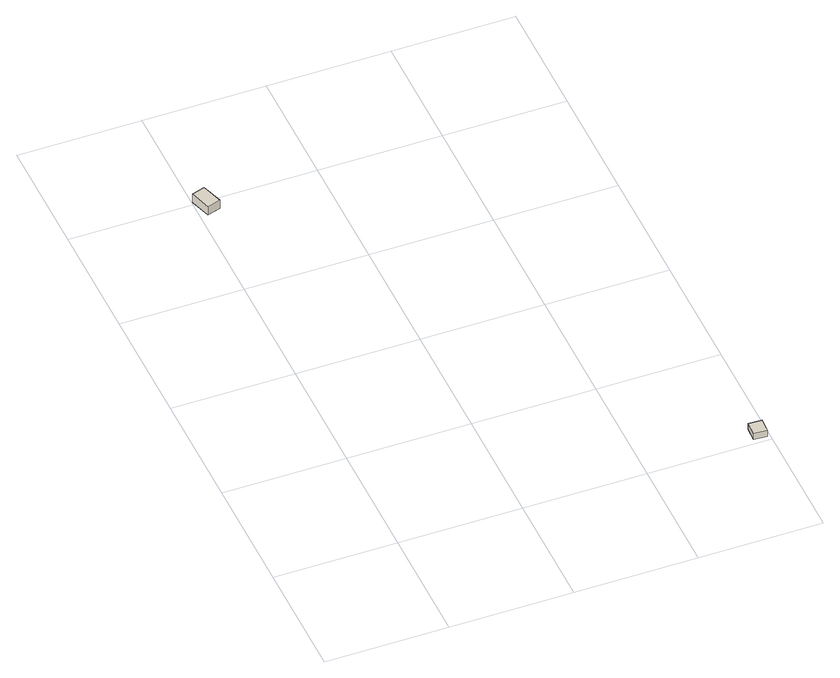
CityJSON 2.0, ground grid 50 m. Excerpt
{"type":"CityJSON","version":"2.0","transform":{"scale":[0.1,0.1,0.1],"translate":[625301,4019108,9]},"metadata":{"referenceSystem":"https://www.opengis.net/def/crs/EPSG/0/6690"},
"CityObjects":{
"building1":{"type":"Building","attributes":{"class":"3001","usage":"451","measuredHeight":4.3,"BuildingDetailAttribute.orgUsage":"20","BuildingDetailAttribute.surveyYear":2017,"BuildingRiverFloodingRiskAttribute.description":"2","BuildingRiverFloodingRiskAttribute.rank":"1","BuildingRiverFloodingRiskAttribute.depth":0.08,"BuildingRiverFloodingRiskAttribute.adminType":"2","BuildingRiverFloodingRiskAttribute.scale":"1","BuildingIDAttribute.prefecture":"17","BuildingIDAttribute.city":"17206"},"geometry":[{"type":"Solid","lod":"1","boundaries":[[[[0,1,2,3]],[[2,4,5,3]],[[1,6,4,2]],[[0,7,6,1]],[[3,5,7,0]],[[4,6,7,5]]]]}]},
"building2":{"type":"Building","attributes":{"class":"3001","usage":"411","measuredHeight":3.1,"BuildingDetailAttribute.orgUsage":"6","BuildingDetailAttribute.surveyYear":2017,"BuildingRiverFloodingRiskAttribute.description":"2","BuildingRiverFloodingRiskAttribute.rank":"2","BuildingRiverFloodingRiskAttribute.depth":1.22,"BuildingRiverFloodingRiskAttribute.adminType":"2","BuildingRiverFloodingRiskAttribute.scale":"2","BuildingIDAttribute.prefecture":"17","BuildingIDAttribute.city":"17206"},"geometry":[{"type":"Solid","lod":"1","boundaries":[[[[8,9,10,11]],[[10,12,13,11]],[[9,14,12,10]],[[8,15,14,9]],[[11,13,15,8]],[[12,14,15,13]]]]}]}
},
"vertices":[
[58,2032,6],[85,1946,6],[30,1929,6],[3,2015,6],[30,1929,47],[3,2015,47],[85,1946,47],[58,2032,47],
[1430,65,22],[1485,62,22],[1482,3,22],[1427,6,22],[1482,3,52],[1427,6,52],[1485,62,52],[1430,65,52]
]}
